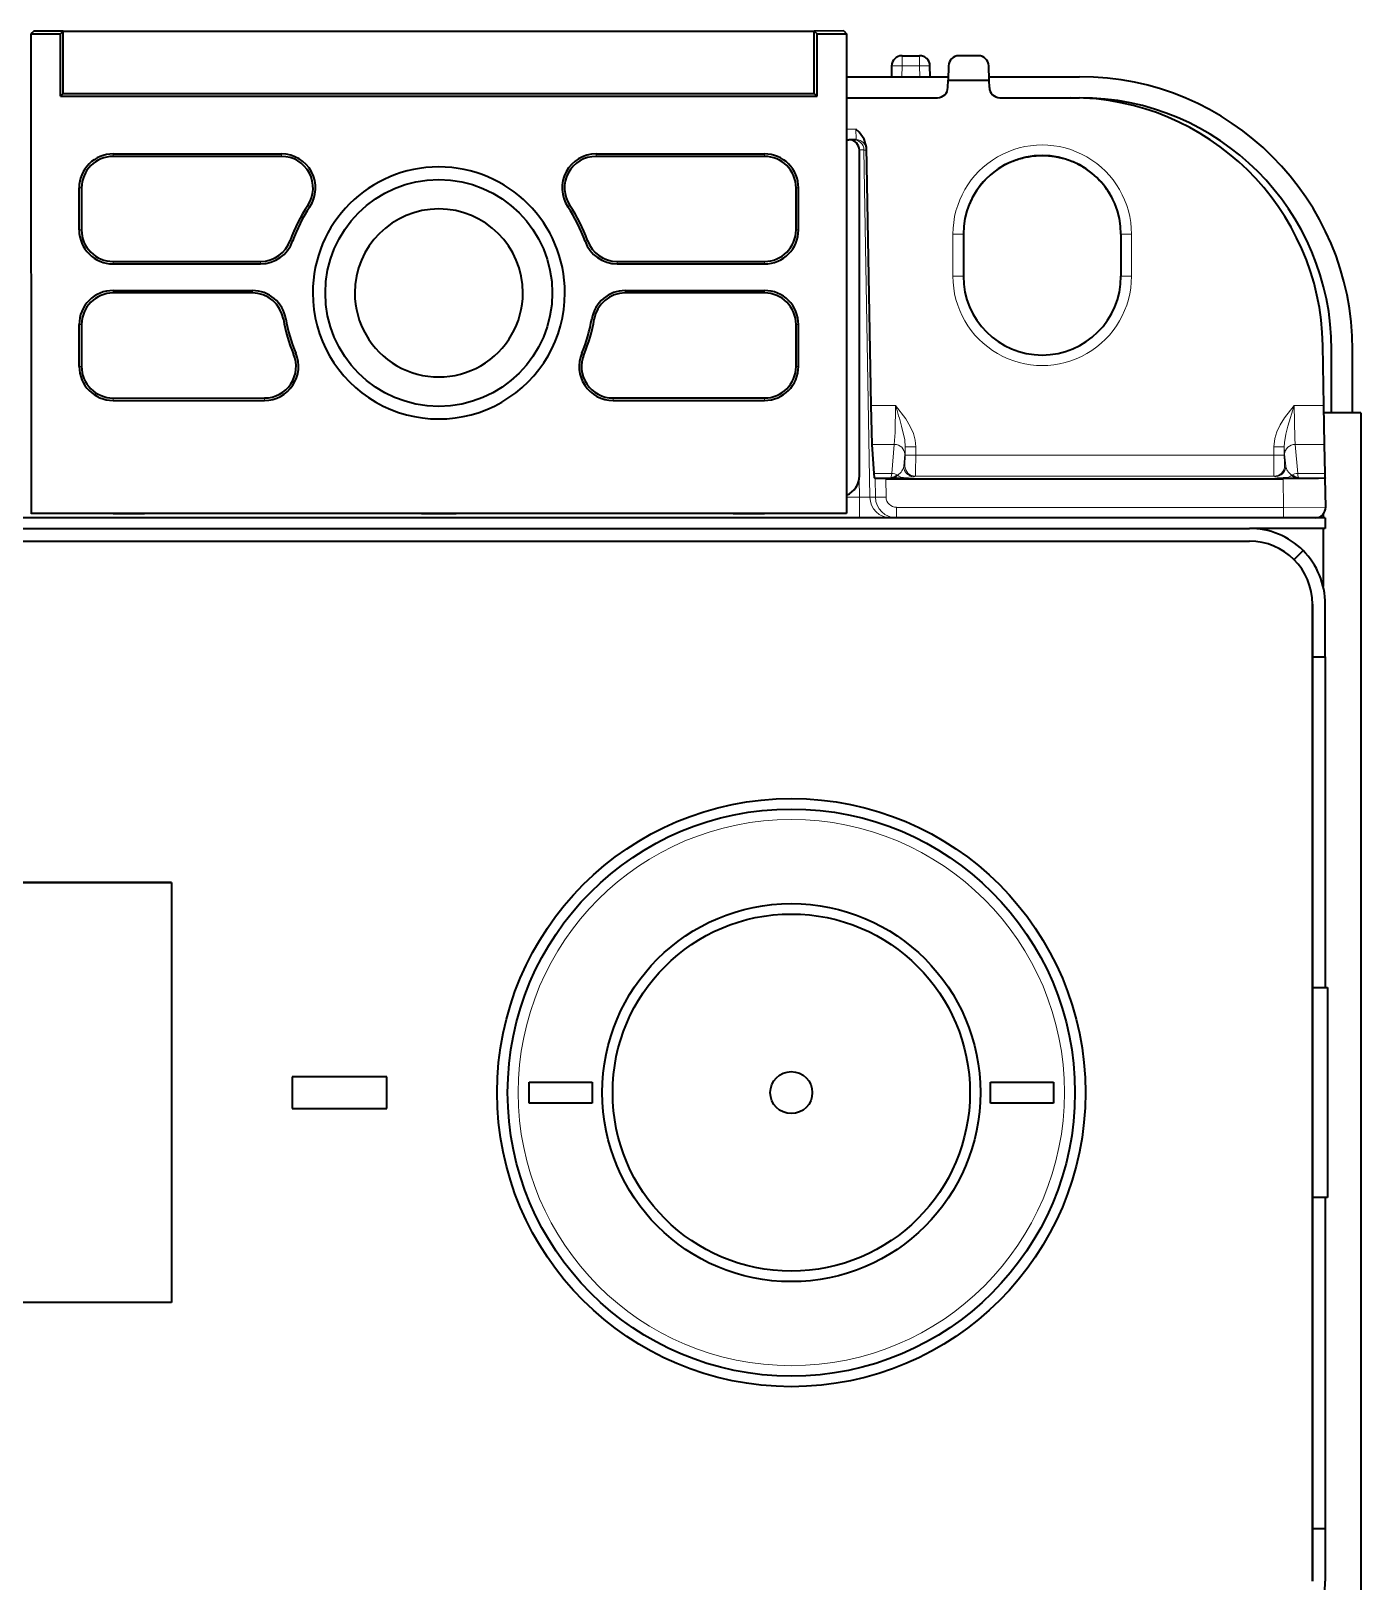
# Model space of a CAD drawing. Extents: x -1051 to 2563, y -231 to 775.
# Drawn here: x -576 to -512.7, y 181.4 to 255.2 of the extents above; entities that cross this region are included whole.
import ezdxf

# ---------------------------------------------------------------- set-up
doc = ezdxf.new("R2010")
doc.units = 0

msp = doc.modelspace()

# ---------------------------------------------------------------- linework, layer by layer
at = {"color": 7, "lineweight": 35, "ltscale": 0.004574}
msp.add_line((-575.902, 255.218), (-576.031, 255.088), dxfattribs=at)
at = {"color": 7, "lineweight": 35}
for p, q in [((-576.031, 255.088), (-576.029, 232.26)), ((-574.493, 255.218), (-538.752, 255.218)), ((-537.214, 255.089), (-537.215, 232.261)), ((-574.622, 252.119), (-538.622, 252.12)), ((-574.493, 252.248), (-538.752, 252.249)), ((-512.737, 237.043), (-512.737, -46.677)), ((-514.437, 232.043), (-685.437, 232.043)), ((-576.029, 232.26), (-537.215, 232.261)), ((-684.647, 231.543), (-518.047, 231.543)), ((-684.647, 230.933), (-518.047, 230.933)), ((-515.047, 227.933), (-515.047, 181.433)), ((-515.047, 181.433), (-515.047, 227.933)), ((-592.182, 214.683), (-569.347, 214.683)), ((-569.347, 214.683), (-592.182, 214.683)), ((-569.347, 214.683), (-569.347, 194.683)), ((-569.347, 194.683), (-592.182, 194.683))]:
    msp.add_line(p, q, dxfattribs=at)
at = {"color": 7, "lineweight": 35, "ltscale": 0.035208}
for p, q in [((-576.031, 255.088), (-574.623, 255.088)), ((-537.343, 255.219), (-538.752, 255.218)), ((-538.622, 255.089), (-537.214, 255.089))]:
    msp.add_line(p, q, dxfattribs=at)
at = {"color": 7, "lineweight": 35, "ltscale": 0.03521}
msp.add_line((-574.493, 255.218), (-575.902, 255.218), dxfattribs=at)
at = {"color": 7, "lineweight": 35, "ltscale": 0.004575}
for p, q in [((-574.493, 255.218), (-574.623, 255.088)), ((-538.752, 255.218), (-538.622, 255.089)), ((-537.343, 255.219), (-537.214, 255.089))]:
    msp.add_line(p, q, dxfattribs=at)
at = {"color": 7, "lineweight": 35, "ltscale": 0.074231}
for p, q in [((-574.622, 252.119), (-574.623, 255.088)), ((-538.622, 252.12), (-538.622, 255.089))]:
    msp.add_line(p, q, dxfattribs=at)
at = {"color": 7, "lineweight": 35, "ltscale": 0.074236}
for p, q in [((-574.493, 252.248), (-574.493, 255.218)), ((-538.752, 252.249), (-538.752, 255.218))]:
    msp.add_line(p, q, dxfattribs=at)
at = {"color": 7, "lineweight": 13, "ltscale": 0.003545}
msp.add_line((-534.577, 253.902), (-534.577, 254.043), dxfattribs=at)
at = {"color": 7, "lineweight": 35, "ltscale": 0.020721}
msp.add_line((-534.577, 254.043), (-533.748, 254.043), dxfattribs=at)
at = {"color": 7, "lineweight": 13, "ltscale": 0.008628}
msp.add_line((-534.577, 253.556), (-534.577, 253.902), dxfattribs=at)
at = {"color": 7, "lineweight": 13, "ltscale": 0.003543}
msp.add_line((-533.748, 253.902), (-533.748, 254.043), dxfattribs=at)
at = {"color": 7, "lineweight": 13, "ltscale": 0.008629}
msp.add_line((-533.748, 253.556), (-533.748, 253.902), dxfattribs=at)
at = {"color": 7, "lineweight": 35, "ltscale": 0.001444}
msp.add_line((-533.402, 253.905), (-533.446, 253.942), dxfattribs=at)
msp.add_line((-533.402, 253.905), (-533.446, 253.942), dxfattribs=at)
at = {"color": 7, "lineweight": 35, "ltscale": 0.023027}
msp.add_line((-530.948, 254.043), (-531.869, 254.043), dxfattribs=at)
at = {"color": 7, "lineweight": 35, "ltscale": 0.01272}
msp.add_line((-535.076, 253.552), (-535.085, 253.043), dxfattribs=at)
at = {"color": 7, "lineweight": 13, "ltscale": 0.012829}
msp.add_line((-534.585, 253.043), (-534.577, 253.556), dxfattribs=at)
at = {"color": 7, "lineweight": 13, "ltscale": 0.020721}
msp.add_line((-534.577, 253.556), (-533.748, 253.556), dxfattribs=at)
at = {"color": 7, "lineweight": 13, "ltscale": 0.012831}
msp.add_line((-533.734, 253.043), (-533.748, 253.556), dxfattribs=at)
at = {"color": 7, "lineweight": 35, "ltscale": 0.012831}
msp.add_line((-533.234, 253.043), (-533.248, 253.556), dxfattribs=at)
at = {"color": 7, "lineweight": 35, "ltscale": 0.016998}
for p, q in [((-532.369, 253.556), (-532.386, 252.877)), ((-530.43, 252.877), (-530.448, 253.556))]:
    msp.add_line(p, q, dxfattribs=at)
at = {"color": 7, "lineweight": 35, "ltscale": 0.120798}
msp.add_line((-537.214, 253.043), (-532.382, 253.043), dxfattribs=at)
at = {"color": 7, "lineweight": 35, "ltscale": 0.008665}
for p, q in [((-532.396, 252.53), (-532.386, 252.877)), ((-530.421, 252.53), (-530.43, 252.877))]:
    msp.add_line(p, q, dxfattribs=at)
at = {"color": 7, "lineweight": 35, "ltscale": 0.048909}
msp.add_line((-532.386, 252.877), (-530.43, 252.877), dxfattribs=at)
at = {"color": 7, "lineweight": 35, "ltscale": 0.107434}
msp.add_line((-530.434, 253.043), (-526.137, 253.043), dxfattribs=at)
at = {"color": 7, "lineweight": 35, "ltscale": 0.004566}
for p, q in [((-574.622, 252.119), (-574.493, 252.248)), ((-538.752, 252.249), (-538.622, 252.12))]:
    msp.add_line(p, q, dxfattribs=at)
at = {"color": 7, "lineweight": 35, "ltscale": 0.020146}
msp.add_line((-537.214, 252.043), (-536.408, 252.043), dxfattribs=at)
at = {"color": 7, "lineweight": 35, "ltscale": 0.087822}
msp.add_line((-536.408, 252.043), (-532.895, 252.043), dxfattribs=at)
at = {"color": 7, "lineweight": 35, "ltscale": 0.084286}
msp.add_line((-529.921, 252.043), (-526.55, 252.043), dxfattribs=at)
at = {"color": 7, "lineweight": 35, "ltscale": 0.010077}
msp.add_line((-526.54, 252.043), (-526.137, 252.043), dxfattribs=at)
at = {"color": 7, "lineweight": 13, "ltscale": 0.011134}
msp.add_line((-536.769, 250.543), (-537.214, 250.543), dxfattribs=at)
at = {"color": 7, "lineweight": 35, "ltscale": 0.002705}
msp.add_line((-537.214, 250.043), (-537.106, 250.043), dxfattribs=at)
at = {"color": 7, "lineweight": 35, "ltscale": 0.008366}
msp.add_line((-536.769, 250.043), (-537.103, 250.043), dxfattribs=at)
at = {"color": 7, "lineweight": 13, "ltscale": 0.001211}
msp.add_line((-536.891, 250.043), (-536.891, 249.995), dxfattribs=at)
at = {"color": 7, "lineweight": 35, "ltscale": 0.3875}
msp.add_line((-536.606, 234.043), (-536.606, 249.543), dxfattribs=at)
at = {"color": 7, "lineweight": 13, "ltscale": 0.003058}
msp.add_line((-536.269, 249.552), (-536.391, 249.552), dxfattribs=at)
at = {"color": 7, "lineweight": 13, "ltscale": 0.413215}
msp.add_line((-536.391, 249.552), (-536.108, 233.026), dxfattribs=at)
at = {"color": 7, "lineweight": 35, "ltscale": 0.307395}
msp.add_line((-536.048, 237.397), (-536.262, 249.691), dxfattribs=at)
at = {"color": 7, "lineweight": 35, "ltscale": 0.200417}
for p, q in [((-572.122, 249.365), (-564.106, 249.365)), ((-564.106, 249.249), (-572.122, 249.248))]:
    msp.add_line(p, q, dxfattribs=at)
at = {"color": 7, "lineweight": 13, "ltscale": 0.002913}
for p, q in [((-572.122, 249.248), (-572.122, 249.365)), ((-564.106, 249.249), (-564.106, 249.365)), ((-549.139, 249.249), (-549.139, 249.365)), ((-541.122, 249.249), (-541.122, 249.366))]:
    msp.add_line(p, q, dxfattribs=at)
at = {"color": 7, "lineweight": 35, "ltscale": 0.200418}
for p, q in [((-549.139, 249.365), (-541.122, 249.366)), ((-541.122, 249.249), (-549.139, 249.249))]:
    msp.add_line(p, q, dxfattribs=at)
at = {"color": 7, "lineweight": 35, "ltscale": 0.05}
for p, q in [((-573.738, 245.748), (-573.739, 247.748)), ((-573.622, 247.748), (-573.622, 245.748)), ((-539.622, 245.749), (-539.622, 247.749)), ((-539.506, 245.749), (-539.506, 247.749)), ((-531.658, 245.543), (-531.658, 243.543)), ((-524.158, 245.543), (-524.158, 243.543)), ((-573.737, 239.248), (-573.737, 241.248)), ((-573.622, 241.248), (-573.622, 239.248)), ((-539.622, 239.249), (-539.622, 241.249)), ((-539.507, 239.249), (-539.507, 241.249))]:
    msp.add_line(p, q, dxfattribs=at)
at = {"color": 7, "lineweight": 13, "ltscale": 0.002907}
for p, q in [((-573.622, 247.748), (-573.739, 247.748)), ((-539.622, 247.749), (-539.506, 247.749))]:
    msp.add_line(p, q, dxfattribs=at)
at = {"color": 7, "lineweight": 13, "ltscale": 0.002903}
for p, q in [((-562.858, 246.915), (-562.762, 246.851)), ((-550.386, 246.915), (-550.483, 246.851))]:
    msp.add_line(p, q, dxfattribs=at)
at = {"color": 7, "lineweight": 13, "ltscale": 0.002901}
msp.add_line((-573.622, 245.748), (-573.738, 245.748), dxfattribs=at)
at = {"color": 7, "lineweight": 13, "ltscale": 0.002899}
for p, q in [((-539.622, 245.749), (-539.506, 245.749)), ((-563.693, 245.249), (-563.584, 245.21))]:
    msp.add_line(p, q, dxfattribs=at)
at = {"color": 7, "lineweight": 13, "ltscale": 0.002897}
msp.add_line((-549.66, 245.21), (-549.551, 245.249), dxfattribs=at)
at = {"color": 7, "lineweight": 13, "ltscale": 0.05}
for p, q in [((-532.158, 245.543), (-532.158, 243.543)), ((-523.658, 243.543), (-523.658, 245.543))]:
    msp.add_line(p, q, dxfattribs=at)
at = {"color": 7, "lineweight": 13, "ltscale": 0.0125}
for p, q in [((-532.158, 245.543), (-531.658, 245.543)), ((-524.158, 245.543), (-523.658, 245.543)), ((-531.658, 243.543), (-532.158, 243.543)), ((-524.158, 243.543), (-523.658, 243.543)), ((-534.841, 232.543), (-534.841, 232.043)), ((-516.417, 232.043), (-516.417, 232.543))]:
    msp.add_line(p, q, dxfattribs=at)
at = {"color": 7, "lineweight": 35, "ltscale": 0.175368}
for p, q in [((-572.122, 244.248), (-565.108, 244.249)), ((-548.137, 244.249), (-541.122, 244.249)), ((-572.122, 244.133), (-565.108, 244.133)), ((-548.137, 244.133), (-541.122, 244.133))]:
    msp.add_line(p, q, dxfattribs=at)
at = {"color": 7, "lineweight": 13, "ltscale": 0.002893}
for p, q in [((-572.122, 244.248), (-572.122, 244.133)), ((-565.108, 244.249), (-565.108, 244.133)), ((-548.137, 244.249), (-548.137, 244.133)), ((-541.122, 244.249), (-541.122, 244.133))]:
    msp.add_line(p, q, dxfattribs=at)
at = {"color": 7, "lineweight": 35, "ltscale": 0.165646}
for p, q in [((-572.122, 242.864), (-565.496, 242.864)), ((-565.496, 242.749), (-572.122, 242.748))]:
    msp.add_line(p, q, dxfattribs=at)
at = {"color": 7, "lineweight": 13, "ltscale": 0.002888}
for p, q in [((-572.122, 242.748), (-572.122, 242.864)), ((-565.496, 242.749), (-565.496, 242.864)), ((-547.748, 242.749), (-547.748, 242.864)), ((-541.122, 242.749), (-541.122, 242.865))]:
    msp.add_line(p, q, dxfattribs=at)
at = {"color": 7, "lineweight": 35, "ltscale": 0.165648}
for p, q in [((-547.748, 242.864), (-541.122, 242.865)), ((-541.122, 242.749), (-547.748, 242.749))]:
    msp.add_line(p, q, dxfattribs=at)
at = {"color": 7, "lineweight": 13, "ltscale": 0.002885}
msp.add_line((-564.017, 241.499), (-563.904, 241.518), dxfattribs=at)
at = {"color": 7, "lineweight": 13, "ltscale": 0.002883}
msp.add_line((-549.227, 241.499), (-549.341, 241.518), dxfattribs=at)
at = {"color": 7, "lineweight": 13, "ltscale": 0.002882}
for p, q in [((-573.622, 241.248), (-573.737, 241.248)), ((-539.622, 241.249), (-539.507, 241.249))]:
    msp.add_line(p, q, dxfattribs=at)
at = {"color": 7, "lineweight": 35, "ltscale": 0.000165809}
msp.add_line((-514.612, 241.264), (-514.611, 241.257), dxfattribs=at)
at = {"color": 7, "lineweight": 13, "ltscale": 0.002877}
for p, q in [((-563.532, 239.832), (-563.426, 239.877)), ((-549.819, 239.877), (-549.713, 239.832))]:
    msp.add_line(p, q, dxfattribs=at)
at = {"color": 7, "lineweight": 35, "ltscale": 0.071395}
msp.add_line((-514.502, 237.397), (-514.552, 240.253), dxfattribs=at)
at = {"color": 7, "lineweight": 35, "ltscale": 0.075}
for p, q in [((-514.137, 237.043), (-514.137, 240.043)), ((-513.137, 237.043), (-513.137, 240.043)), ((-552.327, 205.183), (-549.327, 205.183)), ((-530.364, 205.183), (-527.364, 205.183)), ((-549.327, 204.183), (-552.327, 204.183)), ((-527.364, 204.183), (-530.364, 204.183))]:
    msp.add_line(p, q, dxfattribs=at)
at = {"color": 7, "lineweight": 13, "ltscale": 0.002875}
for p, q in [((-573.622, 239.248), (-573.737, 239.248)), ((-539.622, 239.249), (-539.507, 239.249))]:
    msp.add_line(p, q, dxfattribs=at)
at = {"color": 7, "lineweight": 35, "ltscale": 0.180211}
for p, q in [((-572.122, 237.748), (-564.914, 237.749)), ((-572.122, 237.634), (-564.914, 237.634)), ((-548.331, 237.749), (-541.122, 237.749)), ((-548.331, 237.634), (-541.122, 237.634))]:
    msp.add_line(p, q, dxfattribs=at)
at = {"color": 7, "lineweight": 13, "ltscale": 0.002869}
for p, q in [((-572.122, 237.748), (-572.122, 237.634)), ((-564.914, 237.749), (-564.914, 237.634)), ((-548.331, 237.749), (-548.331, 237.634)), ((-541.122, 237.749), (-541.122, 237.634))]:
    msp.add_line(p, q, dxfattribs=at)
at = {"color": 7, "lineweight": 13, "ltscale": 0.028918}
msp.add_line((-534.891, 237.397), (-536.048, 237.397), dxfattribs=at)
at = {"color": 7, "lineweight": 35, "ltscale": 0.046444}
msp.add_line((-535.993, 235.54), (-536.048, 237.397), dxfattribs=at)
at = {"color": 7, "lineweight": 13, "ltscale": 0.035593}
msp.add_line((-514.502, 237.397), (-515.925, 237.397), dxfattribs=at)
at = {"color": 7, "lineweight": 35, "ltscale": 0.046431}
msp.add_line((-514.469, 235.54), (-514.502, 237.397), dxfattribs=at)
at = {"color": 7, "lineweight": 35, "ltscale": 0.043961}
msp.add_line((-512.737, 237.043), (-514.495, 237.043), dxfattribs=at)
at = {"color": 7, "lineweight": 35, "ltscale": 0.034661}
msp.add_line((-535.909, 234.157), (-535.993, 235.54), dxfattribs=at)
at = {"color": 7, "lineweight": 13, "ltscale": 0.026189}
msp.add_line((-535.993, 235.54), (-534.946, 235.54), dxfattribs=at)
at = {"color": 7, "lineweight": 13, "ltscale": 0.034728}
for p, q in [((-535.067, 234.157), (-534.946, 235.54)), ((-515.87, 235.54), (-515.75, 234.157))]:
    msp.add_line(p, q, dxfattribs=at)
at = {"color": 7, "lineweight": 13, "ltscale": 0.012491}
for p, q in [((-534.425, 235.424), (-533.925, 235.424)), ((-534.425, 235.026), (-533.925, 235.026))]:
    msp.add_line(p, q, dxfattribs=at)
at = {"color": 7, "lineweight": 13, "ltscale": 0.009951}
for p, q in [((-534.425, 235.424), (-534.425, 235.026)), ((-533.925, 235.026), (-533.925, 235.424)), ((-516.891, 235.424), (-516.891, 235.026)), ((-516.391, 235.424), (-516.391, 235.026))]:
    msp.add_line(p, q, dxfattribs=at)
at = {"color": 7, "lineweight": 13, "ltscale": 0.012494}
for p, q in [((-516.891, 235.424), (-516.391, 235.424)), ((-516.391, 235.026), (-516.891, 235.026))]:
    msp.add_line(p, q, dxfattribs=at)
at = {"color": 7, "lineweight": 13, "ltscale": 0.035031}
msp.add_line((-514.469, 235.54), (-515.87, 235.54), dxfattribs=at)
at = {"color": 7, "lineweight": 35, "ltscale": 0.034602}
msp.add_line((-514.445, 234.157), (-514.469, 235.54), dxfattribs=at)
at = {"color": 7, "lineweight": 13, "ltscale": 0.014487}
for p, q in [((-534.497, 234.499), (-534.446, 235.076)), ((-516.37, 235.076), (-516.32, 234.499))]:
    msp.add_line(p, q, dxfattribs=at)
at = {"color": 7, "lineweight": 13, "ltscale": 0.425858}
msp.add_line((-516.891, 235.026), (-533.925, 235.026), dxfattribs=at)
at = {"color": 7, "lineweight": 13, "ltscale": 0.021054}
msp.add_line((-535.067, 234.157), (-535.909, 234.157), dxfattribs=at)
at = {"color": 7, "lineweight": 13, "ltscale": 0.019415}
msp.add_line((-535.887, 233.942), (-535.11, 233.942), dxfattribs=at)
at = {"color": 7, "lineweight": 35, "ltscale": 0.001078}
msp.add_line((-535.856, 233.912), (-535.887, 233.942), dxfattribs=at)
at = {"color": 7, "lineweight": 13, "ltscale": 0.022163}
msp.add_line((-535.84, 233.026), (-535.856, 233.912), dxfattribs=at)
at = {"color": 7, "lineweight": 35, "ltscale": 0.472868}
msp.add_line((-535.356, 233.904), (-516.441, 233.904), dxfattribs=at)
at = {"color": 7, "lineweight": 13, "ltscale": 0.02173}
msp.add_line((-535.341, 233.035), (-535.356, 233.904), dxfattribs=at)
at = {"color": 7, "lineweight": 13, "ltscale": 0.01493}
msp.add_line((-535.11, 233.942), (-534.513, 233.959), dxfattribs=at)
at = {"color": 7, "lineweight": 13, "ltscale": 0.00152}
for p, q in [((-534.442, 234.526), (-534.497, 234.499)), ((-533.997, 233.999), (-533.943, 234.026))]:
    msp.add_line(p, q, dxfattribs=at)
at = {"color": 7, "lineweight": 13, "ltscale": 0.426717}
msp.add_line((-533.943, 234.026), (-516.874, 234.026), dxfattribs=at)
at = {"color": 7, "lineweight": 13, "ltscale": 0.001522}
for p, q in [((-516.874, 234.026), (-516.819, 233.999)), ((-516.374, 234.526), (-516.32, 234.499))]:
    msp.add_line(p, q, dxfattribs=at)
at = {"color": 7, "lineweight": 13, "ltscale": 0.034014}
msp.add_line((-516.417, 232.543), (-516.441, 233.904), dxfattribs=at)
at = {"color": 7, "lineweight": 13, "ltscale": 0.014932}
msp.add_line((-516.303, 233.959), (-515.706, 233.942), dxfattribs=at)
at = {"color": 7, "lineweight": 13, "ltscale": 0.032614}
msp.add_line((-515.75, 234.157), (-514.445, 234.157), dxfattribs=at)
at = {"color": 7, "lineweight": 13, "ltscale": 0.031625}
msp.add_line((-514.441, 233.942), (-515.706, 233.942), dxfattribs=at)
at = {"color": 7, "lineweight": 35, "ltscale": 0.005354}
msp.add_line((-514.441, 233.942), (-514.445, 234.157), dxfattribs=at)
at = {"color": 7, "lineweight": 35, "ltscale": 9.65601e-05}
msp.add_line((-514.441, 233.942), (-514.441, 233.939), dxfattribs=at)
at = {"color": 7, "lineweight": 35, "ltscale": 0.034669}
msp.add_line((-514.417, 232.552), (-514.441, 233.939), dxfattribs=at)
at = {"color": 7, "lineweight": 13, "ltscale": 0.020979}
msp.add_line((-536.622, 233.865), (-536.608, 233.026), dxfattribs=at)
at = {"color": 7, "lineweight": 13, "ltscale": 0.015189}
msp.add_line((-536.608, 233.026), (-537.215, 233.026), dxfattribs=at)
at = {"color": 7, "lineweight": 13, "ltscale": 0.024564}
msp.add_line((-536.608, 232.043), (-536.608, 233.026), dxfattribs=at)
at = {"color": 7, "lineweight": 13, "ltscale": 0.006683}
msp.add_line((-535.84, 233.026), (-536.108, 233.026), dxfattribs=at)
at = {"color": 7, "lineweight": 13, "ltscale": 0.012499}
msp.add_line((-535.341, 233.035), (-535.84, 233.026), dxfattribs=at)
at = {"color": 7, "lineweight": 13, "ltscale": 0.460583}
msp.add_line((-516.417, 232.543), (-534.841, 232.543), dxfattribs=at)
at = {"color": 7, "lineweight": 13, "ltscale": 0.050004}
msp.add_line((-514.417, 232.552), (-516.417, 232.543), dxfattribs=at)
at = {"color": 7, "lineweight": 35, "ltscale": 0.000408386}
msp.add_line((-576.017, 232.249), (-576.029, 232.26), dxfattribs=at)
at = {"color": 7, "lineweight": 35, "ltscale": 0.097383}
msp.add_line((-572.122, 232.248), (-576.017, 232.249), dxfattribs=at)
at = {"color": 7, "lineweight": 35, "ltscale": 0.0375}
for p, q in [((-572.122, 232.248), (-570.622, 232.248)), ((-542.622, 232.249), (-541.122, 232.249)), ((-563.597, 205.433), (-563.597, 203.933)), ((-563.597, 205.433), (-563.597, 203.933)), ((-559.097, 203.933), (-559.097, 205.433))]:
    msp.add_line(p, q, dxfattribs=at)
at = {"color": 7, "lineweight": 35, "ltscale": 0.3293}
msp.add_line((-557.45, 232.249), (-570.622, 232.248), dxfattribs=at)
at = {"color": 7, "lineweight": 35, "ltscale": 0.041399}
msp.add_line((-557.45, 232.249), (-555.794, 232.249), dxfattribs=at)
at = {"color": 7, "lineweight": 35, "ltscale": 0.329301}
msp.add_line((-542.622, 232.249), (-555.794, 232.249), dxfattribs=at)
at = {"color": 7, "lineweight": 35, "ltscale": 0.097382}
msp.add_line((-537.227, 232.249), (-541.122, 232.249), dxfattribs=at)
at = {"color": 7, "lineweight": 35, "ltscale": 0.000408657}
msp.add_line((-537.227, 232.249), (-537.215, 232.261), dxfattribs=at)
at = {"color": 7, "lineweight": 35, "ltscale": 0.004376}
msp.add_line((-514.537, 232.218), (-514.537, 232.043), dxfattribs=at)
at = {"color": 7, "lineweight": 35, "ltscale": 0.0125}
msp.add_line((-514.437, 232.043), (-514.437, 231.543), dxfattribs=at)
at = {"color": 7, "lineweight": 35, "ltscale": 0.090157}
msp.add_line((-514.437, 231.543), (-518.043, 231.543), dxfattribs=at)
at = {"color": 7, "lineweight": 35, "ltscale": 0.069157}
msp.add_line((-514.537, 231.543), (-514.537, 228.777), dxfattribs=at)
at = {"color": 7, "lineweight": 35, "ltscale": 0.01525}
for p, q in [((-515.925, 230.054), (-515.494, 230.486)), ((-515.047, 225.433), (-514.437, 225.433)), ((-515.047, 183.933), (-514.437, 183.933))]:
    msp.add_line(p, q, dxfattribs=at)
at = {"color": 7, "lineweight": 35, "ltscale": 0.0625}
for p, q in [((-514.437, 225.433), (-514.437, 227.933)), ((-514.437, 183.933), (-514.437, 181.433))]:
    msp.add_line(p, q, dxfattribs=at)
at = {"color": 7, "lineweight": 35, "ltscale": 0.39375}
for p, q in [((-514.437, 225.433), (-514.437, 209.683)), ((-514.437, 199.683), (-514.437, 183.933))]:
    msp.add_line(p, q, dxfattribs=at)
at = {"color": 7, "lineweight": 35, "ltscale": 0.017999}
for p, q in [((-515.047, 209.683), (-514.327, 209.683)), ((-514.327, 199.683), (-515.047, 199.683))]:
    msp.add_line(p, q, dxfattribs=at)
at = {"color": 7, "lineweight": 35, "ltscale": 0.25}
msp.add_line((-514.327, 209.683), (-514.327, 199.683), dxfattribs=at)
at = {"color": 7, "lineweight": 35, "ltscale": 0.1125}
for p, q in [((-559.097, 205.433), (-563.597, 205.433)), ((-559.097, 205.433), (-563.597, 205.433)), ((-563.597, 203.933), (-559.097, 203.933))]:
    msp.add_line(p, q, dxfattribs=at)
at = {"color": 7, "lineweight": 35, "ltscale": 0.025}
for p, q in [((-552.327, 204.183), (-552.327, 205.183)), ((-549.327, 205.183), (-549.327, 204.183)), ((-530.364, 204.183), (-530.364, 205.183)), ((-527.364, 205.183), (-527.364, 204.183))]:
    msp.add_line(p, q, dxfattribs=at)
at = {"color": 7, "lineweight": 35}
for points in [[(-536.262, 249.691), (-536.374, 250.076), (-536.625, 250.403), (-536.769, 250.543)], [(-535.887, 233.942), (-535.887, 233.943), (-535.889, 233.947), (-535.893, 233.971), (-535.909, 234.157)], [(-535.356, 233.904), (-535.829, 233.91), (-535.852, 233.911), (-535.856, 233.912)], [(-514.441, 233.939), (-514.443, 233.937), (-514.445, 233.936), (-514.478, 233.932), (-514.754, 233.921), (-516.441, 233.904)]]:
    msp.add_lwpolyline(points, dxfattribs=at)
at = {"color": 7, "lineweight": 13}
for points in [[(-536.769, 250.543), (-536.764, 250.066), (-536.767, 250.046), (-536.768, 250.044), (-536.769, 250.043)], [(-534.891, 237.397), (-534.912, 236.108), (-534.946, 235.54)], [(-533.925, 235.424), (-533.956, 235.747), (-534.04, 236.055), (-534.189, 236.398), (-534.402, 236.754), (-534.891, 237.397)], [(-515.925, 237.397), (-516.38, 236.805), (-516.59, 236.467), (-516.747, 236.134), (-516.844, 235.822), (-516.891, 235.424)], [(-516.391, 235.424), (-516.382, 235.624), (-516.315, 236.021), (-516.215, 236.415), (-515.925, 237.397)], [(-515.87, 235.54), (-515.892, 235.829), (-515.925, 237.397)], [(-534.425, 235.424), (-534.451, 235.756), (-534.6, 236.41)], [(-534.442, 234.526), (-534.44, 234.53), (-534.437, 234.553), (-534.425, 235.026)], [(-533.943, 234.026), (-533.941, 234.03), (-533.939, 234.054), (-533.932, 234.233), (-533.925, 235.026)], [(-516.891, 235.026), (-516.879, 234.075), (-516.876, 234.033), (-516.875, 234.027), (-516.874, 234.026)], [(-516.374, 234.526), (-516.376, 234.528), (-516.378, 234.542), (-516.385, 234.644), (-516.391, 235.026)], [(-534.513, 233.959), (-534.019, 233.993), (-533.997, 233.999)], [(-516.819, 233.999), (-516.802, 233.993), (-516.728, 233.982), (-516.303, 233.959)], [(-536.608, 233.026), (-536.133, 233.022), (-536.111, 233.024), (-536.108, 233.026)]]:
    msp.add_lwpolyline(points, dxfattribs=at)
at = {"color": 7, "lineweight": 35}
for centre, radius in [((-556.622, 242.749), 5.4), ((-539.847, 204.683), 14), ((-539.847, 204.683), 13.5), ((-539.847, 204.683), 9), ((-539.847, 204.683), 9), ((-539.847, 204.683), 8.5), ((-539.847, 204.683), 1)]:
    msp.add_circle(centre, radius, dxfattribs=at)
at = {"color": 7, "lineweight": 13}
msp.add_circle((-539.847, 204.683), 13, dxfattribs=at)
at = {"color": 7, "lineweight": 35}
for centre, radius, start, end in [((-534.577, 253.543), 0.5, 90, 179), ((-533.748, 253.542), 0.501, 78.95266, 89.98722), ((-533.751, 253.533), 0.51, 67.98167, 78.26528), ((-533.782, 253.477), 0.575, 57.54006, 67.16152), ((-533.782, 253.477), 0.575, 57.54006, 67.16152), ((-533.748, 253.543), 0.5, 52.91876, 56.8125), ((-533.748, 253.543), 0.5, 1.5, 46.30857), ((-531.869, 253.543), 0.5, 90, 178.5), ((-530.948, 253.543), 0.5, 1.5, 90), ((-532.895, 252.543), 0.5, 270, 358.5), ((-529.921, 252.543), 0.5, 181.5, 270), ((-526.137, 240.043), 13, 0, 90), ((-526.55, 240.043), 12, 1, 90), ((-526.137, 240.043), 12, 360, 90), ((-537.106, 249.543), 0.5, 0, 90), ((-572.122, 247.749), 1.616, 90.00104, 180.00973), ((-572.122, 247.748), 1.5, 90.00103, 180.00102), ((-564.106, 247.749), 1.616, 326.24481, 90.00097), ((-564.106, 247.749), 1.5, 326.25204, 90.00103), ((-549.139, 247.749), 1.616, 90.00104, 213.75719), ((-549.139, 247.749), 1.5, 90.00103, 213.75001), ((-541.122, 247.749), 1.616, 359.99231, 90.00101), ((-541.122, 247.749), 1.5, 0.00103, 90.00103), ((-527.908, 245.543), 3.75, 0, 179.99999), ((-527.93, 245.545), 3.73, 117.33933, 145.13133), ((-527.92, 245.526), 3.751, 108.12034, 117.3513), ((-527.913, 245.503), 3.775, 98.90445, 108.11705), ((-527.908, 245.475), 3.804, 80.8394, 98.90468), ((-527.904, 245.504), 3.774, 71.73741, 80.83864), ((-527.896, 245.526), 3.751, 62.56709, 71.73557), ((-527.89, 245.538), 3.737, 53.35528, 62.56554), ((-527.884, 245.547), 3.726, 34.86159, 53.358), ((-527.939, 245.551), 3.719, 145.14235, 156.88752), ((-527.878, 245.551), 3.72, 25.05659, 34.85784), ((-556.622, 242.749), 7.5, 146.25204, 160.5298), ((-556.622, 242.748), 7.384, 146.24479, 160.52158), ((-556.622, 242.748), 7.384, 19.48048, 33.75727), ((-556.622, 242.749), 7.5, 19.47225, 33.75001), ((-572.122, 245.749), 1.616, 180.00975, 270.00104), ((-572.122, 245.748), 1.5, 180.00102, 270.00103), ((-541.122, 245.749), 1.616, 270.00102, 359.99231), ((-541.122, 245.749), 1.5, 270.00103, 0.00103), ((-565.108, 245.749), 1.5, 270.00103, 340.5298), ((-565.108, 245.749), 1.616, 270.00104, 340.52157), ((-548.137, 245.749), 1.616, 199.48049, 270.00102), ((-548.137, 245.749), 1.5, 199.47225, 270.00103), ((-527.908, 243.543), 3.75, 180.00001, 0), ((-572.122, 241.249), 1.615, 90.00104, 180.00973), ((-565.496, 241.249), 1.615, 9.58649, 90.00103), ((-547.748, 241.249), 1.615, 90.00103, 170.41557), ((-541.122, 241.249), 1.615, 359.99231, 90.00101), ((-572.122, 241.248), 1.5, 90.00103, 180.00102), ((-565.496, 241.249), 1.5, 9.59509, 90.00103), ((-547.748, 241.249), 1.5, 90.00103, 170.40696), ((-541.122, 241.249), 1.5, 0.00103, 90.00103), ((-556.622, 242.749), 7.5, 189.5951, 202.8864), ((-556.622, 242.748), 7.384, 189.58649, 202.87836), ((-556.622, 242.748), 7.384, 337.12369, 350.41556), ((-556.622, 242.749), 7.5, 337.11565, 350.40696), ((-564.914, 239.249), 1.615, 270.00102, 22.87835), ((-564.914, 239.249), 1.5, 270.00103, 22.88641), ((-548.331, 239.249), 1.615, 157.12369, 270.00104), ((-548.331, 239.249), 1.5, 157.11565, 270.00103), ((-572.122, 239.249), 1.615, 180.00975, 270.00104), ((-572.122, 239.248), 1.5, 180.00102, 270.00103), ((-541.122, 239.249), 1.615, 270.00102, 359.99231), ((-541.122, 239.249), 1.5, 270.00103, 0.00103), ((-537.606, 234.043), 1, 293.00437, 0), ((-535.161, 234.512), 0.572, 275.14064, 310.40819), ((-515.656, 234.511), 0.571, 229.56975, 264.88598), ((-514.917, 232.543), 0.5, 270, 1.00001), ((-518.047, 227.933), 3.61, 44.98871, 90), ((-518.047, 227.933), 3, 0, 90), ((-518.047, 227.933), 3.61, 0, 44.98871), ((-518.047, 181.433), 3.61, 315.01129, 360)]:
    msp.add_arc(centre, radius, start, end, dxfattribs=at)
at = {"color": 7, "lineweight": 13}
for centre, radius, start, end in [((-536.891, 249.544), 0.5, 0.99906, 90.00043), ((-537.2, 249.655), 0.937, 353.70625, 2.23824), ((-527.908, 245.543), 4.25, 359.99998, 180.00002), ((-527.908, 243.543), 4.25, 179.99998, 0.00002), ((-572.519, 225.736), 39.394, 15.72118, 17.2192), ((-543.193, 235.778), 8.775, 355.41293, 357.68892), ((-507.624, 235.778), 8.774, 182.31088, 184.58703), ((-535.142, 234.637), 0.663, 302.0911, 327.71769), ((-534.504, 234.365), 0.407, 225.34838, 268.69688), ((-535.093, 234.609), 0.606, 327.44098, 349.50835), ((-533.942, 234.526), 0.5, 180.02767, 269.94209), ((-515.715, 234.613), 0.616, 190.68273, 212.27614), ((-516.313, 234.365), 0.407, 271.30383, 314.65001), ((-515.675, 234.636), 0.662, 212.16523, 237.93617), ((-534.841, 233.043), 1, 181.00044, 269.99951), ((-534.84, 233.044), 0.5, 181.0503, 269.95923)]:
    msp.add_arc(centre, radius, start, end, dxfattribs=at)
for centre, major_axis, ratio, start_param, end_param in [((-534.577, 253.543), (0.5, -0.009), 0.026173, 1.571253, 3.141593), ((-533.748, 253.543), (-0.5, -0.013), 0.026168, 3.141593, 4.711704), ((-536.769, 249.543), (0, -0.5), 0.999848, 1.58825, 3.141593), ((-536.891, 249.543), (-0.5, -0.009), 0.01745, 3.159046, 4.103913), ((-534.946, 235.076), (0.498, -0.043), 0.927989, 0.093801, 1.651635), ((-515.87, 235.076), (-0.498, -0.043), 0.927989, 4.63155, 6.189385), ((-535.112, 236.92), (0, -2.978), 0.040876, 0.017499, 0.38192), ((-535.067, 233.692), (-0.498, 0.043), 0.927989, 4.206036, 4.793228), ((-533.997, 234.499), (-0.224, 0.447), 0.999239, 1.107575, 2.677762), ((-516.874, 234.526), (-0.224, -0.447), 0.999239, 0.46383, 2.034018), ((-516.819, 234.499), (0.224, 0.447), 0.999239, 3.605423, 5.17561), ((-515.75, 233.692), (-0.498, -0.043), 0.927989, 4.63155, 5.218741), ((-515.705, 236.92), (0, -2.978), 0.040876, 5.901266, 6.265686), ((-535.108, 233.043), (0, 1), 0.999848, 1.58825, 3.141593)]:
    msp.add_ellipse(centre, major_axis=major_axis, ratio=ratio, start_param=start_param, end_param=end_param, dxfattribs=at)
at = {"color": 7, "lineweight": 35}
for major_axis, start_param, end_param in [((-6, 0), 3.141593, 6.283185), ((-4, 0), 3.141593, 6.283185), ((-6, 0), 0, 3.141593), ((-4, 0), 0, 3.141593)]:
    msp.add_ellipse((-556.622, 242.749), major_axis=major_axis, ratio=0.999962, start_param=start_param, end_param=end_param, dxfattribs=at)

doc.saveas('drawing.dxf')
